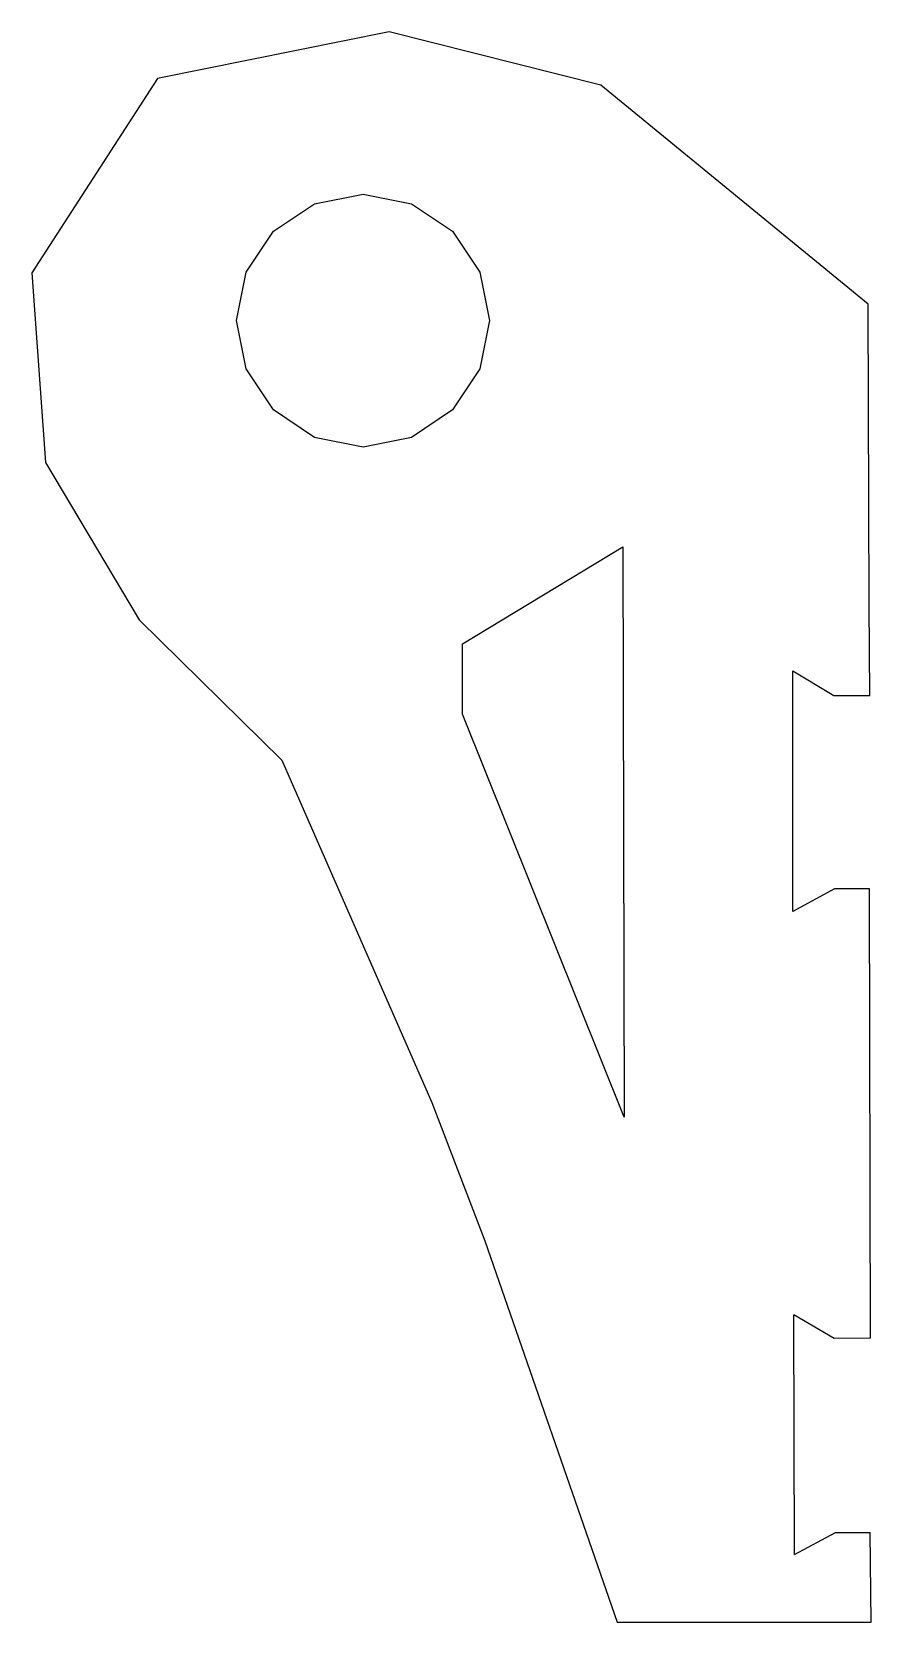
# Model space of a CAD drawing. Extents: x -27 to 27, y -51 to 51.
import ezdxf

# ---------------------------------------------------------------- set-up
doc = ezdxf.new("R2010")
doc.units = 0
doc.layers.get('0').update_dxf_attribs({"linetype": 'CONTINUOUS'})

msp = doc.modelspace()

# ---------------------------------------------------------------- linework, layer by layer
for p, q in [((-4, 51.16), (-18.9, 48.15)), ((9.61, 47.73), (-4, 51.16)), ((-18.9, 48.15), (-26.98, 35.66)), ((26.78, 33.64), (9.61, 47.73)), ((-11.44, 38.34), (-8.8, 40.1)), ((-8.8, 40.1), (-5.68, 40.72)), ((-5.68, 40.72), (-2.57, 40.1)), ((-2.57, 40.1), (0.07, 38.34)), ((-13.2, 35.7), (-11.44, 38.34)), ((0.07, 38.34), (1.83, 35.7)), ((-26.98, 35.66), (-26.1, 23.45)), ((-13.82, 32.58), (-13.2, 35.7)), ((1.83, 35.7), (2.45, 32.58)), ((26.85, 14.31), (26.78, 33.64)), ((-13.2, 29.47), (-13.82, 32.58)), ((2.45, 32.58), (1.83, 29.47)), ((-11.44, 26.83), (-13.2, 29.47)), ((1.83, 29.47), (0.07, 26.83)), ((-8.8, 25.06), (-11.44, 26.83)), ((0.07, 26.83), (-2.57, 25.06)), ((-5.68, 24.44), (-8.8, 25.06)), ((-2.57, 25.06), (-5.68, 24.44)), ((-26.1, 23.45), (-20.09, 13.33)), ((0.71, 11.78), (11.02, 18.02)), ((11.02, 18.02), (11.11, -18.66)), ((-20.09, 13.33), (-10.91, 4.31)), ((26.89, 8.47), (26.85, 14.31)), ((0.71, 7.27), (0.71, 11.78)), ((21.95, -5.43), (21.95, 10.05)), ((21.95, 10.05), (24.58, 8.47)), ((24.58, 8.47), (26.89, 8.47)), ((11.11, -18.66), (0.71, 7.27)), ((-10.91, 4.31), (-1.27, -17.73)), ((24.62, -3.98), (21.95, -5.43)), ((26.88, -3.98), (24.62, -3.98)), ((26.93, -32.89), (26.88, -3.98)), ((-1.27, -17.73), (2.15, -26.62)), ((2.15, -26.62), (10.66, -51.16)), ((24.61, -32.9), (22.02, -31.39)), ((22.06, -46.8), (22.02, -31.39)), ((26.93, -32.89), (24.61, -32.9)), ((22.06, -46.8), (24.68, -45.39)), ((24.68, -45.39), (26.92, -45.38)), ((26.98, -51.16), (26.92, -45.38)), ((10.66, -51.16), (26.98, -51.16))]:
    msp.add_line(p, q)

doc.saveas('drawing.dxf')
